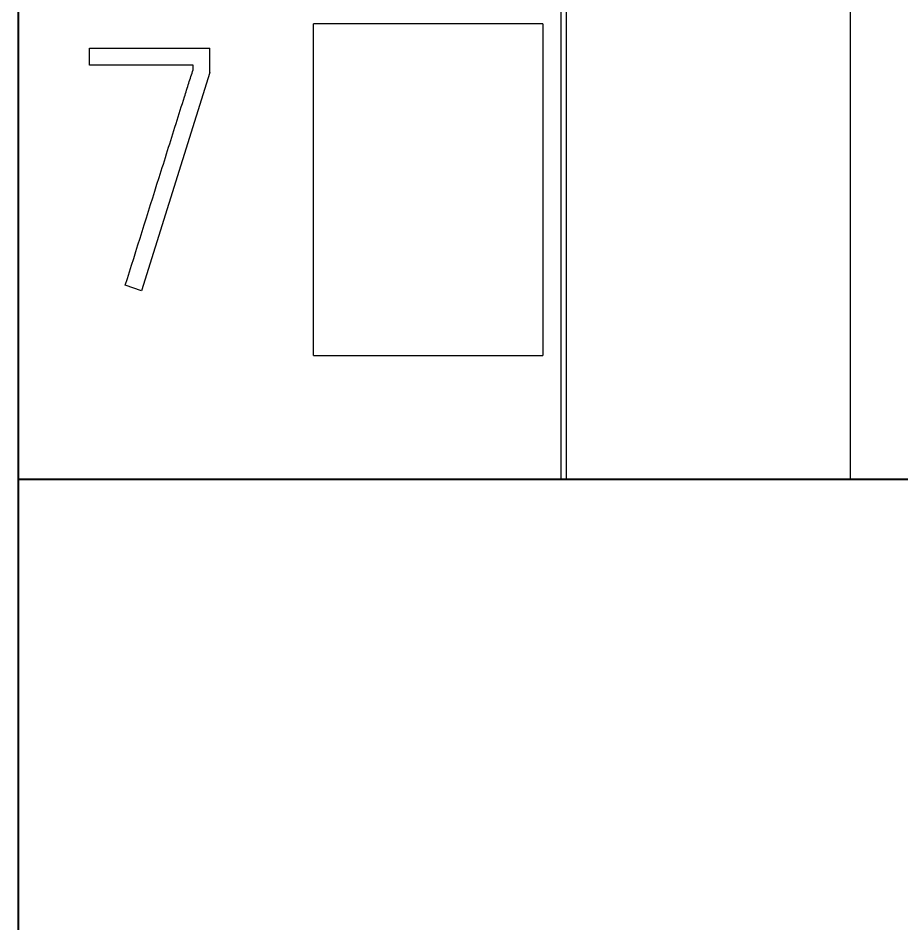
# Model space of a CAD drawing. Header units: millimetres. Extents: x 6750 to 121550, y -28210 to 66060.
# Drawn here: x 38641.63 to 38648.95, y 64530.04 to 64537.55 of the extents above; entities that cross this region are included whole.
import ezdxf

# ---------------------------------------------------------------- set-up
doc = ezdxf.new("R2010")
doc.units = ezdxf.units.MM
doc.linetypes.add('SLD-Solid', pattern=[0])
doc.layers.add('10000_FRONT', color=7, linetype='Continuous')
doc.layers.add('DN.1. NET LIEN MANH', color=7, linetype='Continuous', lineweight=40)

# ---------------------------------------------------------------- blocks, each defined once
blk = doc.blocks.new('A$C0C6D7916')
at = {"layer": '10000_FRONT', "linetype": 'Continuous'}
blk.add_line((0, 0), (0, 117.137), dxfattribs=at)
blk = doc.blocks.new('A$C039E768D')
at = {"color": 7, "linetype": 'SLD-Solid', "lineweight": 25}
for p, q in [((-10.65, 19.475), (-12.55, 19.475)), ((-14.408, 19.1319), (-14.408, 19.2734)), ((-14.408, 19.2734), (-13.4094, 19.2734)), ((-13.4094, 19.0709), (-13.4094, 19.2734)), ((-13.5481, 19.1319), (-14.408, 19.1319)), ((-13.5481, 19.0931), (-13.5481, 19.1319)), ((-13.4094, 19.0709), (-13.9781, 17.2623)), ((-13.9781, 17.2623), (-14.1112, 17.3067)), ((-12.55, 16.725), (-10.65, 16.725))]:
    blk.add_line(p, q, dxfattribs=at)
for points in [[(-15, 0), (-15, 20.3817), (-15, 40.7267), (-15, 60.9967)], [(-10.4557, 58.3731), (-10.4557, 44.1803), (-10.4557, 29.9515), (-10.4557, 15.7)], [(-12.55, 16.725), (-12.55, 17.6418), (-12.55, 18.5584), (-12.55, 19.475)], [(-10.65, 19.475), (-10.65, 18.5584), (-10.65, 17.6418), (-10.65, 16.725)]]:
    blk.add_open_spline(points, degree=3, dxfattribs=at)
for points, knots in [([(-10.5, 58.7858), (-10.5, 55.7418), (-10.5, 46.1719), (-10.5, 32.0018), (-10.5, 20.6753), (-10.5, 15.8906), (-10.5, 15.7)], [0.1020326, 0.1020326, 0.1020326, 0.1020326, 0.1666156, 0.3049644, 0.4020326, 0.4060597, 0.4060597, 0.4060597, 0.4060597]), ([(-8.1, 55.1242), (-8.1, 53.2997), (-8.1, 44.949), (-8.1, 32.0018), (-8.1, 20.6753), (-8.1, 15.8906), (-8.1, 15.7)], [0.1279226, 0.1279226, 0.1279226, 0.1279226, 0.1666156, 0.3049644, 0.4020326, 0.4060597, 0.4060597, 0.4060597, 0.4060597]), ([(-14.1112, 17.3067), (-14.0178, 17.6045), (-13.925, 17.9026), (-13.7841, 18.3492), (-13.7373, 18.4981), (-13.6672, 18.7215), (-13.6438, 18.7959), (-13.6085, 18.9075), (-13.5967, 18.9447), (-13.573, 19.0191), (-13.5622, 19.0566), (-13.5481, 19.0931)], [0, 0, 0, 0, 0.5, 0.5, 0.75, 0.75, 0.875, 0.875, 0.9375, 0.9375, 1, 1, 1, 1])]:
    blk.add_open_spline(points, degree=3, knots=knots, dxfattribs=at)
at = {"layer": 'DN.1. NET LIEN MANH'}
blk.add_lwpolyline([(-15, 15.7), (0, 15.7)], dxfattribs=at)
blk = doc.blocks.new('A$C00790B90')
at = {"layer": 'DN.1. NET LIEN MANH'}
blk.add_lwpolyline([(0, 115), (0, 0), (15, 0), (15, 115)], close=True, dxfattribs=at)
blk.add_blockref('A$C039E768D', (15, 41.8), dxfattribs=at)

msp = doc.modelspace()

# ---------------------------------------------------------------- block references
at = {"layer": 'DN.1. NET LIEN MANH'}
for name, p in [('A$C0C6D7916', (38641.6261, 64474.0921)), ('A$C00790B90', (38641.6261, 64476.2291))]:
    msp.add_blockref(name, p, dxfattribs=at)

doc.saveas('drawing.dxf')
